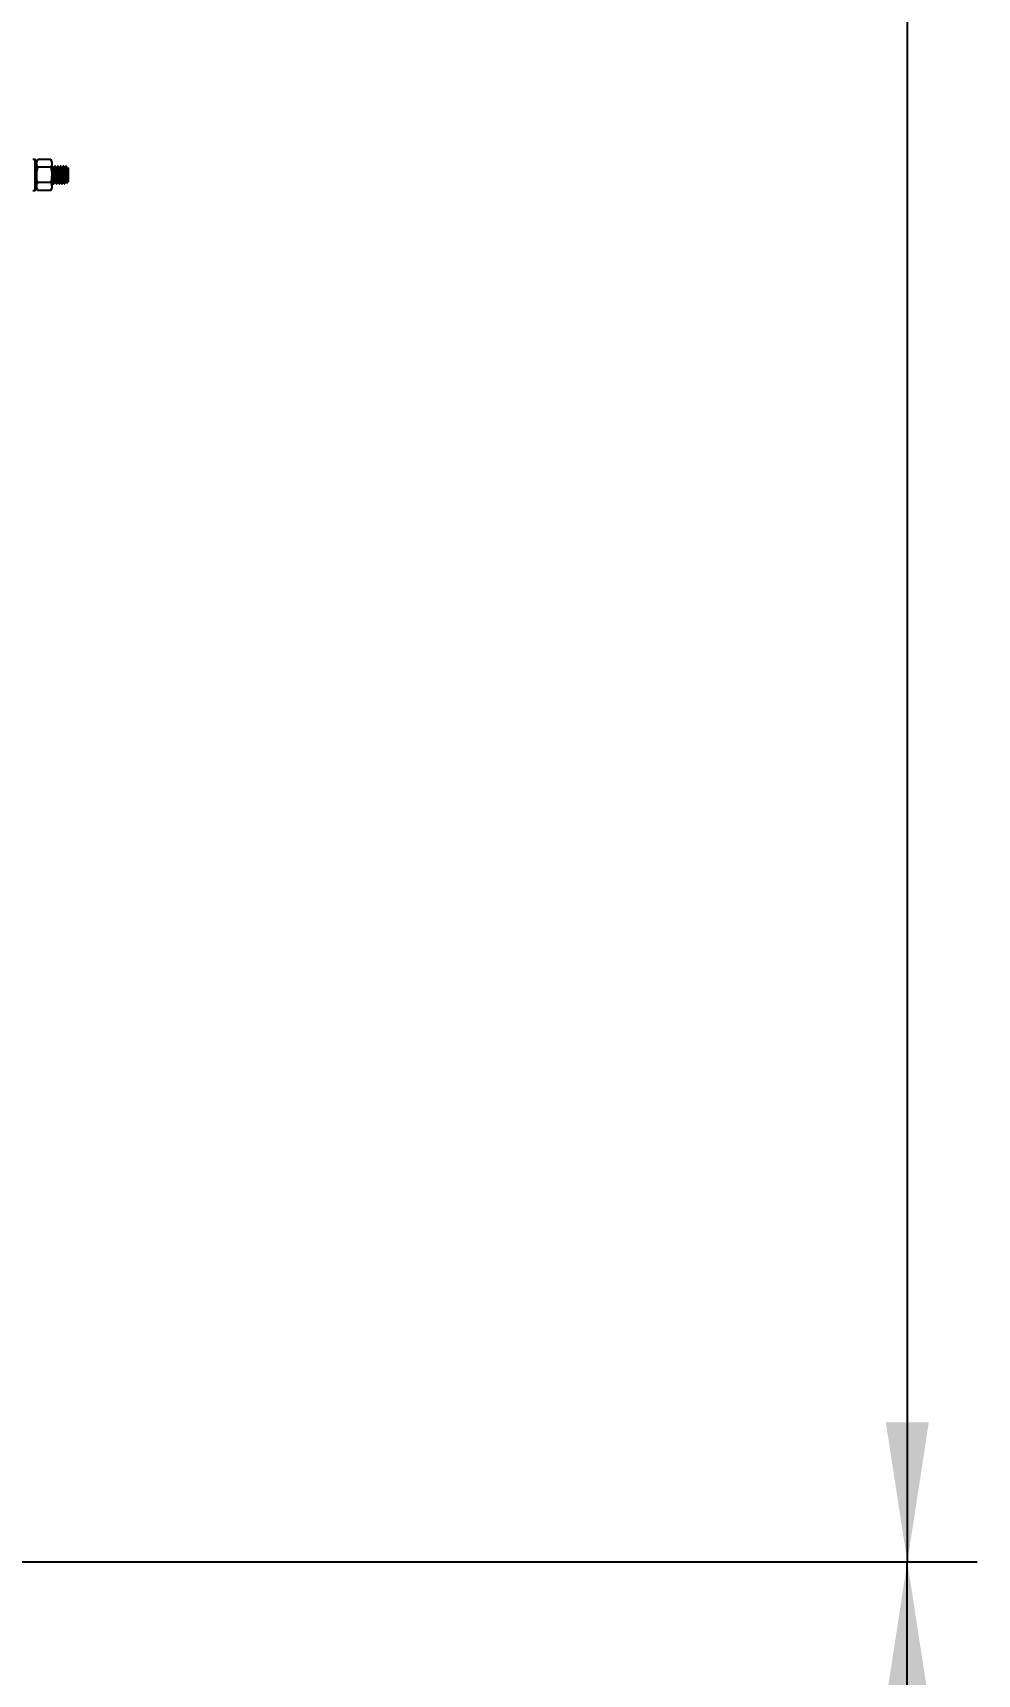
# Model space of a CAD drawing. Header units: millimetres. Extents: x 1293 to 41893, y 1011 to 26911.
# Drawn here: x 18079 to 18756, y 13589 to 14764 of the extents above; entities that cross this region are included whole.
import ezdxf

# ---------------------------------------------------------------- set-up
doc = ezdxf.new("R2010")
doc.units = ezdxf.units.MM
doc.header["$LTSCALE"] = 50
doc.layers.add('CAPA_1', color=7, linetype='Continuous')
doc.layers.add('CLIP_BAR', color=5, linetype='Continuous')
doc.styles.add('SLDTEXTSTYLE0', font='TXT', dxfattribs={"width": 0.75})
doc.dimstyles.new('SLDDIMSTYLE0', dxfattribs={"dimtxt": 100, "dimasz": 100, "dimexe": 0, "dimexo": 0.0625, "dimgap": 25, "dimtad": 2, "dimdec": 0, "dimrnd": 1e-09, "dimzin": 12, "dimdsep": 46, "dimtxsty": 'SLDTEXTSTYLE0', "dimsah": 1, "dimcen": 0.09, "dimadec": 0, "dimazin": 3, "dimtfac": 1, "dimtdec": 0, "dimtofl": 0, "dimtmove": 0, "dimatfit": 3, "dimfxl": 1, "dimfrac": 2, "dimtolj": 1, "dimtzin": 12, "dimarcsym": 0})

# ---------------------------------------------------------------- blocks, each defined once
blk = doc.blocks.new('_D_11')
at = {"layer": 'CAPA_1', "transparency": 16777216}
for p, q in [((18071.3, 13669.2), (18755.5, 13669.2)), ((18705.5, 10731.2), (18705.5, 13669.2)), ((17193.9, 10731.2), (18755.5, 10731.2))]:
    blk.add_line(p, q, dxfattribs=at)
for points in [[(18705.5, 13669.2), (18690.1, 13569.2), (18720.9, 13569.2)], [(18705.5, 10731.2), (18720.9, 10831.2), (18690.1, 10831.2)]]:
    blk.add_solid(points, dxfattribs=at)
at = {"layer": 'CAPA_1', "transparency": 16777216, "insert": (18576.6, 12052.4), "char_height": 100, "attachment_point": 1, "rotation": 90, "style": 'SLDTEXTSTYLE0'}
blk.add_mtext('2938', dxfattribs=at)
blk = doc.blocks.new('_D_14')
at = {"layer": 'CAPA_1', "transparency": 16777216}
for p, q in [((18071.8, 17936.1), (18755.5, 17936.1)), ((18705.5, 17936.1), (18705.5, 13669.2)), ((18071.3, 13669.2), (18755.5, 13669.2))]:
    blk.add_line(p, q, dxfattribs=at)
for points in [[(18705.5, 17936.1), (18690.1, 17836.1), (18720.9, 17836.1)], [(18705.5, 13669.2), (18720.9, 13769.2), (18690.1, 13769.2)]]:
    blk.add_solid(points, dxfattribs=at)
at = {"layer": 'CAPA_1', "transparency": 16777216, "insert": (18576.6, 15654.9), "char_height": 100, "attachment_point": 1, "rotation": 90, "style": 'SLDTEXTSTYLE0'}
blk.add_mtext('4267', dxfattribs=at)

msp = doc.modelspace()

# ---------------------------------------------------------------- linework, layer by layer
at = {"layer": 'CLIP_BAR', "linetype": 'Continuous', "lineweight": 25}
for p, q in [((18080.9892732, 14673.369139), (18079.1985732, 14673.369139)), ((18081.7830232, 14672.575389), (18080.9892732, 14673.369139)), ((18080.9892732, 14651.271139), (18080.9892732, 14673.369139)), ((18081.7830232, 14668.3964145), (18081.6423553, 14668.6390906)), ((18082.6745571, 14673.318339), (18081.7830232, 14671.774157)), ((18081.7830232, 14672.575389), (18081.7830232, 14652.064889)), ((18092.0039893, 14673.318339), (18082.6745571, 14673.318339)), ((18092.8955232, 14671.774157), (18092.0039893, 14673.318339)), ((18092.8955232, 14671.774157), (18092.8955232, 14652.866121)), ((18093.062539, 14668.6461775), (18092.8955232, 14668.3580628)), ((18093.3342078, 14668.670139), (18093.089977, 14668.670139)), ((18095.2880539, 14668.670139), (18095.0438232, 14668.670139)), ((18097.2419001, 14668.670139), (18096.9976693, 14668.670139)), ((18099.1957462, 14668.670139), (18098.9515155, 14668.670139)), ((18101.1495924, 14668.670139), (18100.9053616, 14668.670139)), ((18103.1034386, 14668.670139), (18102.8592078, 14668.670139)), ((18103.1034386, 14668.670139), (18103.1034386, 14666.8190128)), ((18081.5802451, 14657.2635054), (18081.7830232, 14656.9139877)), ((18092.0037099, 14667.819723), (18082.6748365, 14667.819723)), ((18092.0037099, 14656.820555), (18082.6748365, 14656.820555)), ((18092.8955232, 14657.1020632), (18093.2093105, 14657.6118451)), ((18093.1067313, 14657.2463396), (18093.313281, 14657.2463396)), ((18094.3111723, 14667.4010787), (18094.0835057, 14667.4010787)), ((18095.0605774, 14657.2463396), (18095.2671272, 14657.2463396)), ((18096.2650185, 14667.4010787), (18096.0373519, 14667.4010787)), ((18097.0144236, 14657.2463396), (18097.2209733, 14657.2463396)), ((18098.2188646, 14667.4010787), (18097.991198, 14667.4010787)), ((18098.9682697, 14657.2463396), (18099.1748195, 14657.2463396)), ((18100.1727108, 14667.4010787), (18099.9450442, 14667.4010787)), ((18100.9221159, 14657.2463396), (18101.1286657, 14657.2463396)), ((18102.126557, 14667.4010787), (18101.8988903, 14667.4010787)), ((18102.875962, 14657.2463396), (18103.0825118, 14657.2463396)), ((18103.5809679, 14656.4476684), (18104.5688232, 14657.4355236)), ((18104.0804031, 14667.4010787), (18103.8527365, 14667.4010787)), ((18104.1452117, 14667.541926), (18104.0634781, 14667.4010787)), ((18104.5688232, 14667.2047544), (18104.2036551, 14667.5699224)), ((18104.5688232, 14667.2047544), (18104.5688232, 14657.4355236)), ((18079.1985732, 14651.271139), (18080.9892732, 14651.271139)), ((18080.9892732, 14651.271139), (18081.7830232, 14652.064889)), ((18081.7830232, 14652.866121), (18082.6745571, 14651.321939)), ((18092.0039893, 14651.321939), (18082.6745571, 14651.321939)), ((18092.0039893, 14651.321939), (18092.8955232, 14652.866121)), ((18094.0669001, 14655.970139), (18094.3111309, 14655.970139)), ((18096.0207462, 14655.970139), (18096.264977, 14655.970139)), ((18097.9745924, 14655.970139), (18098.2188232, 14655.970139)), ((18099.9284386, 14655.970139), (18100.1726693, 14655.970139)), ((18101.8822847, 14655.970139), (18102.1265155, 14655.970139))]:
    msp.add_line(p, q, dxfattribs=at)
for points, knots in [([(18082.6748365, 14667.819723), (18082.4290997, 14668.2969852), (18081.9322975, 14669.2618586), (18081.7505238, 14670.6914054), (18082.0172015, 14672.0579134), (18082.4541042, 14672.8956386), (18082.6745571, 14673.318339)], [0, 0, 0, 0, 0.2646176718, 0.5349733347, 0.7653562273, 1, 1, 1, 1]), ([(18092.0039893, 14673.318339), (18092.2496781, 14672.8410927), (18092.7463837, 14671.8762502), (18092.928009, 14670.4467196), (18092.6611942, 14669.080197), (18092.2242059, 14668.2424395), (18092.0037099, 14667.819723)], [0, 0, 0, 0, 0.2646061211, 0.5349506065, 0.7653448938, 1, 1, 1, 1]), ([(18093.0624699, 14668.5610143), (18093.0716438, 14668.6033966), (18093.1212801, 14668.8327093), (18093.2108723, 14668.2896462), (18093.3356207, 14666.9411939), (18093.4554164, 14664.8089107), (18093.57844, 14662.3219569), (18093.7014548, 14659.824116), (18093.821277, 14657.7244067), (18093.9459279, 14656.255926), (18094.0266668, 14656.0651869), (18094.0669001, 14655.970139)], [0, 0, 0, 0, 0.0275023519, 0.1488038211, 0.2709261513, 0.3920013051, 0.5137511759, 0.6355010468, 0.7565762006, 0.8786985308, 1, 1, 1, 1]), ([(18094.4277157, 14656.4326481), (18094.3888017, 14656.2139237), (18094.3093923, 14655.7675868), (18094.1902047, 14656.3125925), (18094.0654954, 14657.7092064), (18093.9456892, 14659.8286482), (18093.8226684, 14662.3190515), (18093.6996529, 14664.8159677), (18093.5798309, 14666.9159236), (18093.45518, 14668.384339), (18093.3744411, 14668.5750868), (18093.3342078, 14668.670139)], [0, 0, 0, 0, 0.10703217568, 0.21841373967, 0.33054903556, 0.44172279199, 0.55351608784, 0.66530938369, 0.77648314012, 0.88861843601, 1, 1, 1, 1]), ([(18094.1049979, 14667.3640496), (18093.9817136, 14667.5763877), (18093.7350456, 14668.0012354), (18093.4886698, 14668.426415), (18093.3654322, 14668.6390906)], [0, 0, 0, 0, 0.49979823678, 1, 1, 1, 1]), ([(18095.0163851, 14668.6461775), (18094.8930777, 14668.4334053), (18094.652525, 14668.0183212), (18094.4116499, 14667.6033403), (18094.2942473, 14667.4010787)], [0, 0, 0, 0, 0.5126002289, 1, 1, 1, 1]), ([(18095.0163161, 14668.5610143), (18095.02549, 14668.6033966), (18095.0751262, 14668.8327093), (18095.1647185, 14668.2896462), (18095.2894668, 14666.9411939), (18095.4092626, 14664.8089107), (18095.5322862, 14662.3219569), (18095.6553009, 14659.824116), (18095.7751232, 14657.7244067), (18095.899774, 14656.255926), (18095.9805129, 14656.0651869), (18096.0207462, 14655.970139)], [0, 0, 0, 0, 0.0275023519, 0.1488038211, 0.2709261513, 0.3920013051, 0.5137511759, 0.6355010468, 0.7565762006, 0.8786985308, 1, 1, 1, 1]), ([(18096.3815619, 14656.4326481), (18096.3426478, 14656.2139237), (18096.2632384, 14655.7675868), (18096.1440508, 14656.3125925), (18096.0193416, 14657.7092064), (18095.8995354, 14659.8286482), (18095.7765146, 14662.3190515), (18095.6534991, 14664.8159677), (18095.5336771, 14666.9159236), (18095.4090261, 14668.384339), (18095.3282873, 14668.5750868), (18095.2880539, 14668.670139)], [0, 0, 0, 0, 0.10703217568, 0.21841373967, 0.33054903556, 0.44172279199, 0.55351608784, 0.66530938369, 0.77648314012, 0.88861843601, 1, 1, 1, 1]), ([(18096.058844, 14667.3640496), (18095.9355598, 14667.5763877), (18095.6888918, 14668.0012354), (18095.442516, 14668.426415), (18095.3192784, 14668.6390906)], [0, 0, 0, 0, 0.49979823678, 1, 1, 1, 1]), ([(18096.9702313, 14668.6461775), (18096.8469239, 14668.4334053), (18096.6063712, 14668.0183212), (18096.365496, 14667.6033403), (18096.2480935, 14667.4010787)], [0, 0, 0, 0, 0.5126002289, 1, 1, 1, 1]), ([(18096.9701622, 14668.5610143), (18096.9793361, 14668.6033966), (18097.0289724, 14668.8327093), (18097.1185646, 14668.2896462), (18097.243313, 14666.9411939), (18097.3631087, 14664.8089107), (18097.4861323, 14662.3219569), (18097.6091471, 14659.824116), (18097.7289693, 14657.7244067), (18097.8536202, 14656.255926), (18097.9343591, 14656.0651869), (18097.9745924, 14655.970139)], [0, 0, 0, 0, 0.0275023519, 0.1488038211, 0.2709261513, 0.3920013051, 0.5137511759, 0.6355010468, 0.7565762006, 0.8786985308, 1, 1, 1, 1]), ([(18098.335408, 14656.4326481), (18098.296494, 14656.2139237), (18098.2170846, 14655.7675868), (18098.097897, 14656.3125925), (18097.9731877, 14657.7092064), (18097.8533815, 14659.8286482), (18097.7303607, 14662.3190515), (18097.6073452, 14664.8159677), (18097.4875232, 14666.9159236), (18097.3628723, 14668.384339), (18097.2821334, 14668.5750868), (18097.2419001, 14668.670139)], [0, 0, 0, 0, 0.10703217568, 0.21841373967, 0.33054903556, 0.44172279199, 0.55351608784, 0.66530938369, 0.77648314012, 0.88861843601, 1, 1, 1, 1]), ([(18098.0126902, 14667.3640496), (18097.889406, 14667.5763877), (18097.6427379, 14668.0012354), (18097.3963621, 14668.426415), (18097.2731245, 14668.6390906)], [0, 0, 0, 0, 0.49979823678, 1, 1, 1, 1]), ([(18098.9240774, 14668.6461775), (18098.8007701, 14668.4334053), (18098.5602173, 14668.0183212), (18098.3193422, 14667.6033403), (18098.2019397, 14667.4010787)], [0, 0, 0, 0, 0.5126002289, 1, 1, 1, 1]), ([(18098.9240084, 14668.5610143), (18098.9331823, 14668.6033966), (18098.9828185, 14668.8327093), (18099.0724108, 14668.2896462), (18099.1971591, 14666.9411939), (18099.3169549, 14664.8089107), (18099.4399785, 14662.3219569), (18099.5629932, 14659.824116), (18099.6828155, 14657.7244067), (18099.8074663, 14656.255926), (18099.8882052, 14656.0651869), (18099.9284386, 14655.970139)], [0, 0, 0, 0, 0.02750235188, 0.14880382106, 0.27092615129, 0.39200130508, 0.51375117594, 0.6355010468, 0.75657620059, 0.87869853082, 1, 1, 1, 1]), ([(18100.2892542, 14656.4326481), (18100.2503401, 14656.2139237), (18100.1709307, 14655.7675868), (18100.0517431, 14656.3125925), (18099.9270339, 14657.7092064), (18099.8072277, 14659.8286482), (18099.6842069, 14662.3190515), (18099.5611914, 14664.8159677), (18099.4413694, 14666.9159236), (18099.3167185, 14668.384339), (18099.2359796, 14668.5750868), (18099.1957462, 14668.670139)], [0, 0, 0, 0, 0.10703217568, 0.21841373967, 0.33054903556, 0.44172279199, 0.55351608784, 0.66530938369, 0.77648314012, 0.88861843601, 1, 1, 1, 1]), ([(18099.9665363, 14667.3640496), (18099.8432521, 14667.5763877), (18099.5965841, 14668.0012354), (18099.3502083, 14668.426415), (18099.2269707, 14668.6390906)], [0, 0, 0, 0, 0.4997982368, 1, 1, 1, 1]), ([(18100.8779236, 14668.6461775), (18100.7546162, 14668.4334053), (18100.5140635, 14668.0183212), (18100.2731883, 14667.6033403), (18100.1557858, 14667.4010787)], [0, 0, 0, 0, 0.5126002289, 1, 1, 1, 1]), ([(18100.8778545, 14668.5610143), (18100.8870284, 14668.6033966), (18100.9366647, 14668.8327093), (18101.0262569, 14668.2896462), (18101.1510053, 14666.9411939), (18101.2708011, 14664.8089107), (18101.3938246, 14662.3219569), (18101.5168394, 14659.824116), (18101.6366616, 14657.7244067), (18101.7613125, 14656.255926), (18101.8420514, 14656.0651869), (18101.8822847, 14655.970139)], [0, 0, 0, 0, 0.0275023519, 0.1488038211, 0.2709261513, 0.3920013051, 0.5137511759, 0.6355010468, 0.7565762006, 0.8786985308, 1, 1, 1, 1]), ([(18102.1265155, 14655.970139), (18102.0862822, 14656.0651977), (18102.0055433, 14656.2559584), (18101.8808923, 14657.7242767), (18101.7610706, 14659.8245998), (18101.6380539, 14662.320139), (18101.5150373, 14664.8156783), (18101.3952156, 14666.9160013), (18101.2705646, 14668.3843197), (18101.1898257, 14668.5750803), (18101.1495924, 14668.670139)], [0, 0, 0, 0, 0.1247318895, 0.2503078541, 0.374807028, 0.5, 0.625192972, 0.7496921459, 0.8752681105, 1, 1, 1, 1]), ([(18101.9203825, 14667.3640496), (18101.7970983, 14667.5763877), (18101.5504302, 14668.0012354), (18101.3040544, 14668.426415), (18101.1808168, 14668.6390906)], [0, 0, 0, 0, 0.49979823678, 1, 1, 1, 1]), ([(18102.8317697, 14668.6461775), (18102.7084624, 14668.4334053), (18102.4679097, 14668.0183212), (18102.2270345, 14667.6033403), (18102.109632, 14667.4010787)], [0, 0, 0, 0, 0.5126002289, 1, 1, 1, 1]), ([(18102.8317007, 14668.5610143), (18102.8408729, 14668.6031456), (18102.8905003, 14668.8311004), (18102.9800439, 14668.3273629), (18103.0623152, 14667.3216955), (18103.1034386, 14666.8190128)], [0, 0, 0, 0, 0.1018483121, 0.5510589814, 1, 1, 1, 1]), ([(18104.3724989, 14661.5306228), (18104.3018064, 14662.0314497), (18104.1506766, 14663.102141), (18103.9148807, 14664.813321), (18103.6872462, 14666.4407533), (18103.4428587, 14667.7636418), (18103.2565371, 14668.4587232), (18103.1411155, 14668.6181104), (18103.1034386, 14668.670139)], [0, 0, 0, 0, 0.1541146851, 0.3294736057, 0.5134005988, 0.7040898972, 0.9034064076, 1, 1, 1, 1]), ([(18103.8742287, 14667.3640496), (18103.7509444, 14667.5763877), (18103.5042764, 14668.0012354), (18103.2579006, 14668.426415), (18103.134663, 14668.6390906)], [0, 0, 0, 0, 0.49979823678, 1, 1, 1, 1]), ([(18082.6748365, 14656.820555), (18082.5495153, 14657.2800787), (18082.1797179, 14658.6360391), (18081.8050515, 14660.9707875), (18081.7945776, 14664.236272), (18082.3486825, 14666.4919809), (18082.6748365, 14667.819723)], [0, 0, 0, 0, 0.1280647744, 0.377893031, 0.6338190398, 1, 1, 1, 1]), ([(18082.6745571, 14651.321939), (18082.4288683, 14651.7991854), (18081.9321626, 14652.7640278), (18081.7505374, 14654.1935585), (18082.0173521, 14655.560081), (18082.4543405, 14656.3978385), (18082.6748365, 14656.820555)], [0, 0, 0, 0, 0.2646061211, 0.5349506065, 0.7653448938, 1, 1, 1, 1]), ([(18092.0037099, 14667.819723), (18092.3298887, 14666.4919776), (18092.8783241, 14664.2595134), (18092.8757237, 14660.9951158), (18092.5050941, 14658.6590329), (18092.1290278, 14657.2800713), (18092.0037099, 14656.820555)], [0, 0, 0, 0, 0.36617943412, 0.61569220336, 0.87193575927, 1, 1, 1, 1]), ([(18092.0037099, 14656.820555), (18092.2494466, 14656.3432928), (18092.7462488, 14655.3784194), (18092.9280226, 14653.9488726), (18092.6613448, 14652.5823646), (18092.2244422, 14651.7446395), (18092.0039893, 14651.321939)], [0, 0, 0, 0, 0.2646176718, 0.5349733347, 0.7653562273, 1, 1, 1, 1]), ([(18093.3046529, 14657.3330155), (18093.2742023, 14657.3954899), (18093.2032208, 14657.54112), (18093.0885198, 14658.6531354), (18092.9851103, 14660.082834), (18092.9199116, 14661.1361114), (18092.8955232, 14661.5301033)], [0, 0, 0, 0, 0.2252650625, 0.5251004801, 0.8223577771, 1, 1, 1, 1]), ([(18093.1064908, 14657.2916191), (18093.1009846, 14657.2724231), (18093.0550254, 14657.1121999), (18092.9855358, 14657.4166048), (18092.9199717, 14658.0439409), (18092.8955232, 14658.2778708)], [0, 0, 0, 0, 0.07864537175, 0.6564323063, 1, 1, 1, 1]), ([(18093.303322, 14657.2635054), (18093.4262463, 14657.0516722), (18093.6721429, 14656.627923), (18093.9178981, 14656.2038801), (18094.0407997, 14655.9918173)], [0, 0, 0, 0, 0.4999024016, 1, 1, 1, 1]), ([(18095.060337, 14657.2916191), (18095.05483, 14657.272257), (18095.0088645, 14657.1106467), (18094.9231119, 14657.5504343), (18094.8058748, 14658.5499858), (18094.7036172, 14659.9784568), (18094.6189778, 14661.2586946), (18094.5318587, 14662.7167747), (18094.4319112, 14664.3206147), (18094.3126694, 14665.9889831), (18094.2002999, 14667.0808321), (18094.131687, 14667.225396), (18094.1036078, 14667.2845575)], [0, 0, 0, 0, 0.0173248475, 0.1446059612, 0.2727507905, 0.3744103263, 0.4773387016, 0.5282886896, 0.6560416124, 0.7830845945, 0.9112294238, 1, 1, 1, 1]), ([(18095.2584991, 14657.3330155), (18095.2280479, 14657.3956998), (18095.1570653, 14657.541819), (18095.0423751, 14658.6492434), (18094.9227351, 14660.3209905), (18094.8072002, 14662.1925019), (18094.7016503, 14663.9229928), (18094.6195004, 14665.1245639), (18094.5322329, 14666.228289), (18094.4319179, 14667.1742711), (18094.3513247, 14667.3255702), (18094.311171, 14667.4009514)], [0, 0, 0, 0, 0.0972345688, 0.2266570687, 0.3549667354, 0.4839934213, 0.5878155288, 0.6916121498, 0.7420698126, 0.8714923125, 1, 1, 1, 1]), ([(18094.4277801, 14656.4151824), (18094.5503384, 14656.6151097), (18094.7954395, 14657.014939), (18095.0405895, 14657.4128848), (18095.1631567, 14657.6118451)], [0, 0, 0, 0, 0.5000317469, 1, 1, 1, 1]), ([(18095.2571681, 14657.2635054), (18095.3800925, 14657.0516722), (18095.6259891, 14656.627923), (18095.8717443, 14656.2038801), (18095.9946458, 14655.9918173)], [0, 0, 0, 0, 0.4999024016, 1, 1, 1, 1]), ([(18097.0141831, 14657.2916191), (18097.0086761, 14657.272257), (18096.9627107, 14657.1106467), (18096.876958, 14657.5504343), (18096.759721, 14658.5499858), (18096.6574634, 14659.9784568), (18096.5728239, 14661.2586946), (18096.4857048, 14662.7167747), (18096.3857573, 14664.3206147), (18096.2665155, 14665.9889831), (18096.154146, 14667.0808321), (18096.0855331, 14667.225396), (18096.0574539, 14667.2845575)], [0, 0, 0, 0, 0.0173248475, 0.1446059612, 0.2727507905, 0.3744103263, 0.4773387016, 0.5282886896, 0.6560416124, 0.7830845945, 0.9112294238, 1, 1, 1, 1]), ([(18097.2123452, 14657.3330155), (18097.1818941, 14657.3956998), (18097.1109115, 14657.541819), (18096.9962212, 14658.6492434), (18096.8765813, 14660.3209905), (18096.7610463, 14662.1925019), (18096.6554965, 14663.9229928), (18096.5733465, 14665.1245639), (18096.486079, 14666.228289), (18096.385764, 14667.1742711), (18096.3051708, 14667.3255702), (18096.2650171, 14667.4009514)], [0, 0, 0, 0, 0.0972345688, 0.2266570687, 0.3549667354, 0.4839934213, 0.5878155288, 0.6916121498, 0.7420698126, 0.8714923125, 1, 1, 1, 1]), ([(18096.3816263, 14656.4151824), (18096.5041846, 14656.6151097), (18096.7492857, 14657.014939), (18096.9944356, 14657.4128848), (18097.1170029, 14657.6118451)], [0, 0, 0, 0, 0.5000317469, 1, 1, 1, 1]), ([(18097.2110143, 14657.2635054), (18097.3339386, 14657.0516722), (18097.5798353, 14656.627923), (18097.8255904, 14656.2038801), (18097.948492, 14655.9918173)], [0, 0, 0, 0, 0.4999024016, 1, 1, 1, 1]), ([(18098.9680293, 14657.2916191), (18098.9625223, 14657.272257), (18098.9165568, 14657.1106467), (18098.8308042, 14657.5504343), (18098.7135671, 14658.5499858), (18098.6113095, 14659.9784568), (18098.5266701, 14661.2586946), (18098.439551, 14662.7167747), (18098.3396035, 14664.3206147), (18098.2203617, 14665.9889831), (18098.1079922, 14667.0808321), (18098.0393793, 14667.225396), (18098.0113001, 14667.2845575)], [0, 0, 0, 0, 0.0173248475, 0.1446059612, 0.2727507905, 0.3744103263, 0.4773387016, 0.5282886896, 0.6560416124, 0.7830845945, 0.9112294238, 1, 1, 1, 1]), ([(18099.1661914, 14657.3330155), (18099.1357402, 14657.3956998), (18099.0647576, 14657.541819), (18098.9500674, 14658.6492434), (18098.8304274, 14660.3209905), (18098.7148925, 14662.1925019), (18098.6093426, 14663.9229928), (18098.5271927, 14665.1245639), (18098.4399252, 14666.228289), (18098.3396102, 14667.1742711), (18098.259017, 14667.3255702), (18098.2188633, 14667.4009514)], [0, 0, 0, 0, 0.0972345688, 0.2266570687, 0.3549667354, 0.4839934213, 0.5878155288, 0.6916121498, 0.7420698126, 0.8714923125, 1, 1, 1, 1]), ([(18098.3354724, 14656.4151824), (18098.4580308, 14656.6151097), (18098.7031318, 14657.014939), (18098.9482818, 14657.4128848), (18099.070849, 14657.6118451)], [0, 0, 0, 0, 0.5000317469, 1, 1, 1, 1]), ([(18099.1648604, 14657.2635054), (18099.2877848, 14657.0516722), (18099.5336814, 14656.627923), (18099.7794366, 14656.2038801), (18099.9023381, 14655.9918173)], [0, 0, 0, 0, 0.4999024016, 1, 1, 1, 1]), ([(18100.9218754, 14657.2916191), (18100.9163684, 14657.272257), (18100.870403, 14657.1106467), (18100.7846503, 14657.5504343), (18100.6674133, 14658.5499858), (18100.5651557, 14659.9784568), (18100.4805162, 14661.2586946), (18100.3933972, 14662.7167747), (18100.2934496, 14664.3206147), (18100.1742079, 14665.9889831), (18100.0618383, 14667.0808321), (18099.9932254, 14667.225396), (18099.9651462, 14667.2845575)], [0, 0, 0, 0, 0.01732484746, 0.14460596118, 0.2727507905, 0.37441032631, 0.47733870162, 0.52828868961, 0.65604161237, 0.78308459449, 0.91122942381, 1, 1, 1, 1]), ([(18101.1200375, 14657.3330155), (18101.0895864, 14657.3956998), (18101.0186038, 14657.541819), (18100.9039136, 14658.6492434), (18100.7842736, 14660.3209905), (18100.6687386, 14662.1925019), (18100.5631888, 14663.9229928), (18100.4810388, 14665.1245639), (18100.3937713, 14666.228289), (18100.2934564, 14667.1742711), (18100.2128631, 14667.3255702), (18100.1727094, 14667.4009514)], [0, 0, 0, 0, 0.0972345688, 0.2266570687, 0.3549667354, 0.4839934213, 0.5878155288, 0.6916121498, 0.7420698126, 0.8714923125, 1, 1, 1, 1]), ([(18100.2893186, 14656.4151824), (18100.4118769, 14656.6151097), (18100.656978, 14657.014939), (18100.902128, 14657.4128848), (18101.0246952, 14657.6118451)], [0, 0, 0, 0, 0.5000317469, 1, 1, 1, 1]), ([(18101.1187066, 14657.2635054), (18101.2416309, 14657.0516722), (18101.4875276, 14656.627923), (18101.7332827, 14656.2038801), (18101.8561843, 14655.9918173)], [0, 0, 0, 0, 0.4999024016, 1, 1, 1, 1]), ([(18102.8757216, 14657.2916191), (18102.8702146, 14657.272257), (18102.8242491, 14657.1106467), (18102.7384965, 14657.5504343), (18102.6212594, 14658.5499858), (18102.5190018, 14659.9784568), (18102.4343624, 14661.2586946), (18102.3472433, 14662.7167747), (18102.2472958, 14664.3206147), (18102.128054, 14665.9889831), (18102.0156845, 14667.0808321), (18101.9470716, 14667.225396), (18101.9189924, 14667.2845575)], [0, 0, 0, 0, 0.0173248475, 0.1446059612, 0.2727507905, 0.3744103263, 0.4773387016, 0.5282886896, 0.6560416124, 0.7830845945, 0.9112294238, 1, 1, 1, 1]), ([(18103.0738837, 14657.3330155), (18103.0434325, 14657.3956998), (18102.97245, 14657.541819), (18102.8577597, 14658.6492434), (18102.7381197, 14660.3209905), (18102.6225848, 14662.1925019), (18102.5170349, 14663.9229928), (18102.434885, 14665.1245639), (18102.3476175, 14666.228289), (18102.2473025, 14667.1742711), (18102.1667093, 14667.3255702), (18102.1265556, 14667.4009514)], [0, 0, 0, 0, 0.0972345688, 0.2266570687, 0.3549667354, 0.4839934213, 0.5878155288, 0.6916121498, 0.7420698126, 0.8714923125, 1, 1, 1, 1]), ([(18102.2431647, 14656.4151824), (18102.3657231, 14656.6151097), (18102.6108241, 14657.014939), (18102.8559741, 14657.4128848), (18102.9785413, 14657.6118451)], [0, 0, 0, 0, 0.5000317469, 1, 1, 1, 1]), ([(18103.0725528, 14657.2635054), (18103.1954849, 14657.0516884), (18103.3434918, 14656.7966663), (18103.4914136, 14656.5414675), (18103.516474, 14656.4982326)], [0, 0, 0, 0, 0.8305833709, 1, 1, 1, 1]), ([(18103.1034386, 14666.8190128), (18103.1251991, 14666.2527152), (18103.16865, 14665.1219486), (18103.2376352, 14663.0007051), (18103.3030525, 14660.8783768), (18103.3717943, 14658.9516298), (18103.438021, 14657.4714534), (18103.5038744, 14656.5409169), (18103.5473013, 14656.4865612), (18103.5680683, 14656.460568)], [0, 0, 0, 0, 0.1481510847, 0.2958237458, 0.4421211468, 0.5864407858, 0.7298672876, 0.8708207314, 1, 1, 1, 1]), ([(18104.3724989, 14661.5306228), (18104.3565957, 14661.7933153), (18104.3008165, 14662.7146879), (18104.2012394, 14664.32136), (18104.0818737, 14665.9887805), (18103.969535, 14667.0808652), (18103.900919, 14667.2254057), (18103.8728385, 14667.2845575)], [0, 0, 0, 0, 0.0974818456, 0.341909591, 0.5849790176, 0.8301565919, 1, 1, 1, 1]), ([(18104.3724989, 14665.3194664), (18104.3569087, 14665.5206445), (18104.3013303, 14666.2378388), (18104.201193, 14667.1710954), (18104.1205702, 14667.3245141), (18104.0804017, 14667.4009514)], [0, 0, 0, 0, 0.1636175446, 0.5832919897, 1, 1, 1, 1]), ([(18104.1873048, 14667.5535721), (18104.2069355, 14667.5011165), (18104.248887, 14667.3890171), (18104.3105189, 14666.5640204), (18104.352939, 14665.7122262), (18104.3724989, 14665.3194664)], [0, 0, 0, 0, 0.32155289498, 0.68717010064, 1, 1, 1, 1]), ([(18104.3724989, 14665.3194664), (18104.3724989, 14665.1850829), (18104.3724989, 14664.8188191), (18104.3724989, 14664.1598161), (18104.3724989, 14663.3313716), (18104.3724989, 14662.4429984), (18104.3724989, 14661.8380071), (18104.3724989, 14661.5306228)], [0, 0, 0, 0, 0.1223649608, 0.3335071852, 0.5446494096, 0.7686451522, 1, 1, 1, 1])]:
    msp.add_open_spline(points, degree=3, knots=knots, dxfattribs=at)

# ---------------------------------------------------------------- dimensions: what is measured, and where the dimension line sits
at = {"layer": 'CAPA_1'}
for p1, picture, middle in [((18008.2918232, 17936.065389), '_D_14', (18705.5220747, 15802.636389)), ((17130.3628232, 10731.1549312), '_D_11', (18705.5220747, 12200.1811601))]:
    dim = msp.add_linear_dim(base=(18705.5220747, 13669.207389), p1=p1, p2=(18007.8168232, 13669.207389), angle=90, dimstyle='SLDDIMSTYLE0', dxfattribs=at)
    dim.commit()
    dim.dimension.update_dxf_attribs({"geometry": picture, "text_midpoint": middle, "dimtype": 160})

doc.saveas('drawing.dxf')
